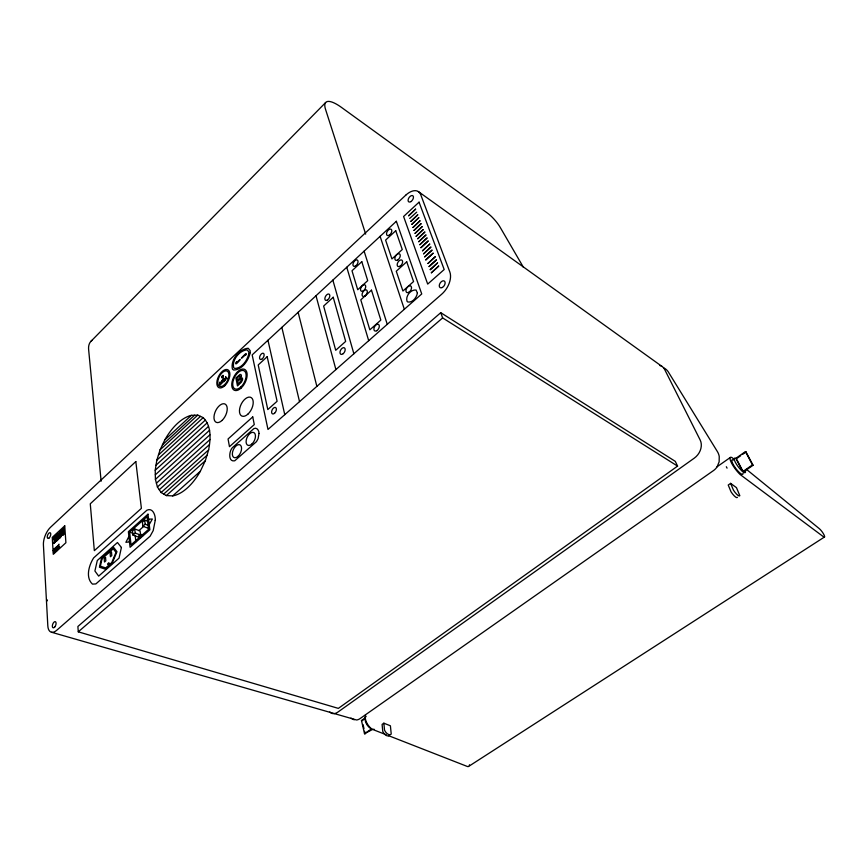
<?xml version="1.0" encoding="UTF-8"?>
<svg xmlns="http://www.w3.org/2000/svg" width="868" height="868" viewBox="0 0 868 868"><rect width="100%" height="100%" fill="white"/><g stroke="black" fill="none" stroke-linecap="round" stroke-linejoin="round"><path stroke-width="1.3" d="M140.714 537.661C135.777 537.357 141.083 532.117 142.981 535.654M55.964 550.54C54.51 552.905 56.67 548.001 56.333 550.366M59.046 545.234L58.991 544.149M57.982 549.053C57.418 547.252 57.071 550.67 58.026 548.999M57.7 546.514C58.134 544.171 56.529 547.48 57.722 546.536M58.623 547.621L58.319 548.869L58.33 547.795M208.645 449.863C210.642 439.099 211.705 425.993 203.199 417.638L197.763 415.121L191.351 415.338L164.811 439.881L160.081 449.841L156.815 460.192L155.22 470.261L155.415 479.396L157.412 487.002L161.133 492.536L166.331 495.585L172.689 495.888L200.367 471.226L205.325 460.724L208.645 449.863L161.133 492.536M128.898 536.489L125.882 542.326L129.484 541.871M149.242 524.565L152.356 519.021L148.58 519.183M51.538 632.251L356.574 719.984A11.393 8.68 89.9 0 0 359.927 718.682L713.485 470.575A13.085 12.119 -65.3 0 0 717.12 466.789L719.138 461.841L719.236 456.503A14.311 13.248 -65.4 0 0 717.402 451.61L668.447 372.144A13.899 12.282 -61.6 0 0 665.192 368.726L663.846 367.945M90.771 341.493L325.608 102.565M162.446 444.861L194.551 415.229M160.081 449.841L197.763 415.121M158.453 455.006L200.475 416.369M156.815 460.192L203.199 417.638M156.012 465.215L205.217 420.188M155.22 470.261L207.257 422.759M155.318 474.818L208.439 426.459M155.415 479.396L209.622 430.181M156.414 483.194L209.872 434.803M157.412 487.002L210.11 439.436M159.267 489.758L209.383 444.644M163.716 494.055L206.985 455.288M166.331 495.585L205.325 460.724M129.636 532.117L147.017 516.623L148.569 529.35L131.035 544.844L129.636 532.117L132.858 533.31M132.956 535.079L135.213 533.071L140.594 535.057L140.117 530.966L134.746 528.97L132.5 530.966L132.956 535.079L138.348 537.053M147.896 521.342L144.674 520.127L142.406 522.145L142.894 526.247L148.276 528.265M142.894 526.247L145.162 524.229L144.674 520.127M138.869 530.663L143.687 526.388M138.554 536.869L140.822 534.862M440.76 312.686L77.892 626.479L78.272 631.828L338.346 708.386L677.582 466.105L675.315 461.385L440.76 312.686L442.637 317.916L677.582 466.105M78.272 631.828L442.637 317.916M717.033 466.8L730.335 457.458M374.065 729.218A7.649 4.253 57.2 0 1 372.849 729.283L364.517 733.72L361.479 720.516L365.417 717.76M753.077 465.27L752.491 464.879L742.748 471.628A9.016 2.148 53.3 0 1 735.391 462.362A9.016 2.148 53.3 0 1 735.825 458.347L745.46 451.599L746.035 452L753.077 465.27L743.333 472.018L743.909 472.409A9.016 2.148 53.3 0 0 745.297 470.662M363.149 720.028L365.113 718.65M736.411 458.738L740.686 455.743M742.824 454.246L746.035 452M364.517 733.72L371.471 728.892A7.649 4.253 57.2 0 1 365.916 722.729A7.649 4.253 57.2 0 1 366.166 716.252M383.862 723.185L384.535 730.194A5.609 3.071 57.5 0 0 391.229 734.1L390.405 725.789L383.862 723.185L382.094 724.4L382.755 731.409A5.599 3.071 57.6 0 0 389.45 735.315M730.628 483.368L733.449 490.149A6.543 1.638 53.6 0 0 739.829 495.693L736.465 487.642L730.628 483.368L728.23 485.028L731.03 491.809A6.532 1.649 53.6 0 0 737.42 497.342M824.557 536.966L468.97 766.194A4.774 2.42 58.9 0 1 466.941 766.314L388.636 735.695M361.479 720.516L362.162 720.711M354.22 719.832L350.922 718.118M145.162 524.229L148.395 525.444M386.119 734.708L372.22 729.283A10.47 5.805 57.2 0 1 365.352 715.102M418.387 191.589L662.078 366.491M734.024 459.237L731.941 457.544A12.315 2.962 53.3 0 0 731.268 462.481A12.315 2.962 53.3 0 0 740.133 474.514L823.124 536.511A5.566 1.204 54 0 0 824.025 534.862A5.566 1.204 54 0 0 819.284 528.634L746.502 469.393M523.404 267.279L500.283 227.503A15.602 4.231 49.4 0 0 487.849 213.398L341.417 107.361A32.127 9.505 47 0 0 325.533 109.346L365.667 234.11M745.46 451.599L752.491 464.879M736.986 459.845L742.758 470.912M735.825 458.347L742.748 471.628M726.332 466.734L727.058 468.145M416.716 212.15L409.663 218.443M380.108 236.346L404.347 309.268M364.115 251.156L387.258 324.339M346.755 267.257L368.705 340.69M332.856 280.125L353.873 353.753M316.006 295.738L335.905 369.584M298.136 312.296L316.863 386.369M281.85 327.388L299.536 401.645M363.074 724.671L363.985 728.632M364.593 731.268L365.2 733.905M267.962 340.256L284.769 414.654M134.746 528.97L135.213 533.071M135.148 535.361L135.875 541.719M101.122 481.219L88.634 349.598A28.427 14.919 43 0 1 92.225 340.213M469.469 764.784A4.774 2.42 58.9 0 1 469.317 765.598M743.095 473.461A9.005 2.17 53.3 0 1 735.315 467.809A9.005 2.17 53.3 0 1 733.427 460.018M329.775 711.988A11.902 7.779 -73.3 0 0 337.728 712.205L694.313 458.12A13.758 10.872 -53.5 0 0 700.183 440.043L664.628 369.41A13.161 9.819 -52.6 0 0 659.702 365.439M47.23 600.873A4.698 3.222 45 0 1 47.317 599.918M200.367 471.226A43.367 22.969 -65.6 0 1 172.689 495.888M164.811 439.881A43.367 22.969 -65.6 0 1 191.351 415.338M54.456 549.205L54.901 548.24L54.467 549.14M58.481 545.147L58.015 546.319L58.438 545.039M57.288 549.043L57.266 549.314A1.291 0.618 -68.1 0 1 57.104 549.845L56.398 551.115L57.288 549.043M107.903 564.189L109.26 563.224L108.847 562.789A1.215 0.618 -68.5 0 0 108.174 563.397L107.903 564.189M53.697 552.308C54.543 552.71 54.25 552.764 53.534 552.406A1.324 0.629 -68.2 0 1 53.849 551.462L54.51 550.746L53.697 552.308M56.127 547.827C55.346 549.9 56.225 545.527 56.127 547.827M225.626 377.233L225.485 378.849L226.288 378.112L225.626 377.233M222.837 380.412C222.794 383.732 225.213 378.676 224.584 380.596A1.4 0.749 -63.4 0 1 224.237 381.258L224.085 381.453A2.246 1.194 -63.4 0 1 223.553 381.909L222.642 381.627L222.599 380.227A1.486 0.792 -63.4 0 1 222.859 379.609A1.79 0.955 -63.4 0 1 223.25 379.077L223.738 378.665A1.345 0.716 -63.4 0 1 224.291 378.622L222.837 380.412M55.628 547.61L55.053 549.086L55.628 547.61M57.017 546.601L56.409 547.773L57.017 546.601M54.087 548.76L53.252 550.746L54.087 548.76M55.259 550.974L54.651 552.135L55.259 550.974M258.989 433.479L258.1 438.698L256.461 441.66L234.729 460.799C227.893 462.221 229.152 451.078 232.309 447.747L253.825 428.64C256.906 426.915 259.207 430.756 258.989 433.479M222.978 376.517L222.175 377.558L222.978 376.517M221.731 376.636L222.816 375.725L222.143 377.992L223.488 376.799L223.043 375.291L221.731 376.636M59.317 547.057L58.764 548.359L59.317 547.057M59.198 534.2L58.286 535.447L59.198 534.2M59.545 546.829L59.425 547.827L59.545 546.829M155.231 520.431L153.202 530.598L150.131 536.185L95.871 583.925L92.464 584.121C85.248 577.491 89.003 565.133 93.646 557.896L146.942 510.178C153.018 507.357 155.741 515.798 155.231 520.431M56.876 546.775L56.865 546.905A1.269 0.608 -68.1 0 1 56.767 547.35L56.474 547.285A1.291 0.618 -68.1 0 1 56.572 546.84L56.876 546.775M59.198 547.155L58.829 547.882L59.198 547.155M55.129 551.137L55.118 551.278A1.269 0.608 -68.2 0 1 55.01 551.722L54.717 551.657A1.291 0.618 -68.2 0 1 54.825 551.213L55.129 551.137M221.242 383.113L220.103 382.029L219.637 382.473L220.125 385.088L220.005 382.582L221.101 384.177L221.666 381.085L222.371 383.005L221.882 380.379L221.242 383.113M225.452 379.218L225.007 380.564L225.756 376.788L227.221 378.513L225.452 379.218M241.554 379.88L238.255 384.112L237.713 381.367L240.479 378.98A1.703 0.922 -63.2 0 1 241.38 379.121L241.554 379.88M59.349 537.238L56.16 540.58L59.349 537.238M241.467 375.833L240.751 377.906L242.291 378.003A3.288 1.79 -63.2 0 1 242.508 379.815L241.402 382.18L237.485 385.934L235.912 377.96L240.002 374.477L240.935 374.499L241.467 375.833M62.257 534.547L61.769 535.382L62.257 534.547M62.409 533.614L61.53 534.829L62.409 533.614M62.55 532.681L61.281 534.265L62.55 532.681M61.899 532.485C54.901 539.451 69.147 526.442 61.899 532.485M62.051 531.563L63.505 530.207L62.051 531.563M62.192 530.641L64.037 528.938L62.192 530.641M62.344 529.708L63.982 528.189L62.344 529.708M240.544 376.701L237.528 380.423L237.051 378.025L239.622 375.779L240.544 376.701M417.399 292.983C416.694 297.377 412.756 302.824 407.83 302.01L407.059 301.359C405.226 296.292 410.694 289.283 416.076 290.031L417.399 292.983M236.573 361.782L236.27 363.019C246.892 352.31 232.429 369.562 236.573 361.782M245.557 355.11C249.583 348.73 234.36 365.222 245.731 354.535L245.557 355.11M121.412 547.48L119.046 558.135L98.67 576.113L94.905 570.992L97.303 560.489L117.462 542.511L121.412 547.48M248.856 353.656C247.315 360.263 242.129 368.216 234.761 368.466L233.698 367.739C231.745 360.09 239.362 350.455 247.109 349.847L248.791 351.855L248.856 353.656M250.212 352.712C248.422 360.448 242.335 369.768 233.709 370.061L232.461 369.193C230.194 360.242 239.101 348.969 248.172 348.242L250.147 350.596L250.212 352.712M101.491 558.222L99.44 567.238L105.451 569.191L112.178 563.256L116.985 551.679L113.632 547.393L101.491 558.222M102.066 558.764L100.384 566.196L105.69 567.911L111.755 562.551L115.987 552.352L113.231 548.815L102.066 558.764M59.067 535.1L56.604 537.791L59.067 535.1M405.714 195.213L50.539 527.245A13.541 6.391 -67.9 0 0 43.411 544.898L47.816 625.774A14.376 6.998 -69.7 0 0 56.691 630.298L441.758 294.144A17.197 10.546 -57.4 0 0 449.841 271.999L420.687 194.584A16.264 9.298 -56.4 0 0 405.714 195.213M222.241 374.889L222.241 374.889M64.742 525.813L52.254 537.4L53.273 554.327L65.903 542.728L64.742 525.813M55.563 536.001L53.577 538.225L55.563 536.001M58.069 533.679L55.877 536.099L58.764 533.429A1.986 0.944 -67.8 0 0 58.069 533.679M60.977 530.977L59.36 532.887L60.977 530.977M135.82 461.57L90.272 503.798L94.33 550.659L141.397 508.344L135.82 461.57M55.606 536.75L53.621 538.974L55.606 536.75M59.024 533.581L55.921 536.836L59.024 533.581M61.227 531.541L59.404 533.614L61.227 531.541M396.351 221.286L252.165 354.893L267.984 429.454L421.729 293.948L396.351 221.286M55.075 538.03L54.25 539.18L55.075 538.03M57.396 535.871L56.55 537.053L57.396 535.871M61.476 532.095L60.033 533.82L61.476 532.095M55.129 538.768L54.293 539.918L55.129 538.768M419.06 202.168L403.598 216.479L427.696 284.086L444.188 269.525L419.06 202.168M55.172 539.527L54.337 540.666L55.172 539.527M58.861 536.099L56.648 538.54L58.861 536.099M60.977 534.135L60.131 535.328L60.977 534.135M63.614 531.704L62.756 532.898L63.614 531.704M55.216 540.265L54.38 541.415L55.216 540.265M57.538 538.117L56.691 539.299L57.538 538.117M59.295 536.489L58.438 537.693L59.295 536.489M61.031 534.883L60.185 536.066L61.031 534.883M63.657 532.453L62.8 533.646L63.657 532.453M55.834 540.482L53.849 542.706L55.834 540.482M61.075 535.632L59.653 537.346L61.075 535.632M64.286 532.67L62.854 534.384L64.286 532.67M55.888 541.231L53.892 543.455L55.888 541.231M59.078 538.279L56.203 541.317L58.416 539.278A1.693 0.803 -67.9 0 0 59.078 538.279M61.129 536.381L59.697 538.095L61.129 536.381M64.34 533.419L62.908 535.133L64.34 533.419M415.609 209.145L408.687 215.741L415.609 209.145M361.804 261.702L351.996 270.762L357.724 289.738L367.717 280.646L361.804 261.702M395.754 230.736L385.609 240.089L391.935 258.935L402.264 249.539L395.754 230.736M417.714 214.863L410.748 221.47L417.714 214.863M267.181 356.715L258.208 364.951L267.8 409.566L277.098 401.276L267.181 356.715M418.777 217.749L411.79 224.367L418.777 217.749M333.214 297.247L323.634 306.046L335.71 350.281L345.67 341.406L333.214 297.247M419.971 220.873L412.962 227.492L419.971 220.873M421.034 223.781L414.014 230.411L421.034 223.781M422.119 226.711L415.078 233.34L422.119 226.711M423.193 229.651L416.141 236.28L423.193 229.651M424.799 232.092L417.714 238.743L424.799 232.092M425.895 235.054L418.788 241.705L425.895 235.054M426.991 238.038L419.862 244.7L426.991 238.038M371.482 290.162L360.784 299.84L369.844 329.829L380.835 320.086L371.482 290.162M428.087 241.033L420.947 247.695L428.087 241.033M406.723 261.8L396.275 271.228L402.926 291.019L413.559 281.547L406.723 261.8M429.714 244.103L422.542 250.776L429.714 244.103M430.832 247.13L423.638 253.803L430.832 247.13M431.949 250.168L424.734 256.852L431.949 250.168M433.078 253.217L425.841 259.901L433.078 253.217M252.74 416.9L228.056 438.98L229.467 446.673L254.291 424.571L252.74 416.9M435.237 256.776L427.978 263.481L435.237 256.776M147.972 514.192L128.377 531.683L130.081 547.285L149.882 529.784L147.972 514.192M436.376 259.858L429.096 266.563L436.376 259.858M105.538 557.495L104.193 558.699L104.496 562.041L105.853 560.837L105.538 557.495M111.484 552.211L110.127 553.415L110.453 556.757L111.809 555.553L111.484 552.211M437.526 262.961L430.224 269.677L437.526 262.961M438.676 266.075L431.353 272.791L438.676 266.075M49.15 537.943A3.06 1.443 -67.8 0 0 50.453 532.963A3.06 1.443 -67.8 0 0 47.415 535.806A3.06 1.443 -67.8 0 0 49.15 537.943M54.847 626.87A3.266 1.595 -69.8 0 0 55.422 621.705A3.266 1.595 -69.8 0 0 52.373 625.633A3.266 1.595 -69.8 0 0 54.847 626.87M410.911 201.593A3.689 2.105 -56.3 0 0 413.027 195.908A3.689 2.105 -56.3 0 0 408.372 198.902A3.689 2.105 -56.3 0 0 410.911 201.593M442.398 287.449A3.917 2.42 -57.3 0 0 444.633 281.308A3.917 2.42 -57.3 0 0 439.555 284.248A3.917 2.42 -57.3 0 0 442.398 287.449M237.962 456.384A7.009 3.917 -65.1 0 0 240.36 445.1A7.009 3.917 -65.1 0 0 232.548 452.054A7.009 3.917 -65.1 0 0 237.962 456.384M251.828 444.101A7.053 3.982 -64.6 0 0 254.215 432.785A7.053 3.982 -64.6 0 0 246.284 439.848A7.053 3.982 -64.6 0 0 251.828 444.101M221.98 420.492A10.145 5.49 -64.2 0 0 225.528 404.336A10.145 5.49 -64.2 0 0 214.298 414.654A10.145 5.49 -64.2 0 0 221.98 420.492M247.879 414.177A10.362 5.74 -63.8 0 0 251.373 397.696A10.362 5.74 -63.8 0 0 239.752 408.286A10.362 5.74 -63.8 0 0 247.879 414.177M240.903 386.965A10.156 5.512 -63.2 0 0 244.364 370.951A10.156 5.512 -63.2 0 0 233.015 381.475A10.156 5.512 -63.2 0 0 240.903 386.965M241.141 388.018A11.653 6.326 -63.2 0 0 245.101 369.649A11.653 6.326 -63.2 0 0 232.082 381.736A11.653 6.326 -63.2 0 0 241.141 388.018M224.736 385.75A9.993 5.327 -63.4 0 0 228.219 370.007A9.993 5.327 -63.4 0 0 217.141 380.368A9.993 5.327 -63.4 0 0 224.736 385.75M224.519 384.719A8.528 4.557 -63.4 0 0 227.503 371.276A8.528 4.557 -63.4 0 0 218.052 380.108A8.528 4.557 -63.4 0 0 224.519 384.719M262.375 358.744A3.418 1.877 -62.4 0 0 263.525 353.385A3.418 1.877 -62.4 0 0 259.651 356.965A3.418 1.877 -62.4 0 0 262.375 358.744M274.57 413.255A3.559 2.029 -63.6 0 0 275.731 407.602A3.559 2.029 -63.6 0 0 271.695 411.204A3.559 2.029 -63.6 0 0 274.57 413.255M343.294 353.601A3.678 2.17 -61.1 0 0 344.39 347.84A3.678 2.17 -61.1 0 0 340.05 351.703A3.678 2.17 -61.1 0 0 343.294 353.601M327.366 300.068A3.537 1.996 -60 0 0 329.471 294.48A3.537 1.996 -60 0 0 325.185 297.106A3.537 1.996 -60 0 0 327.366 300.068M364.766 296.129A3.667 2.127 -59.2 0 0 366.925 290.368A3.667 2.127 -59.2 0 0 362.379 293.091A3.667 2.127 -59.2 0 0 364.766 296.129M355.554 265.955A3.591 2.029 -58.7 0 0 357.67 260.335A3.591 2.029 -58.7 0 0 353.254 263.091A3.591 2.029 -58.7 0 0 355.554 265.955M363.193 290.943A3.646 2.116 -59.1 0 0 365.341 285.203A3.646 2.116 -59.1 0 0 360.828 287.937A3.646 2.116 -59.1 0 0 363.193 290.943M376.701 330.73A3.754 2.257 -59.8 0 0 378.904 324.773A3.754 2.257 -59.8 0 0 374.206 327.475A3.754 2.257 -59.8 0 0 376.701 330.73M397.685 259.977A3.722 2.181 -57.7 0 0 399.844 254.172A3.722 2.181 -57.7 0 0 395.157 257.036A3.722 2.181 -57.7 0 0 397.685 259.977M389.265 235.174A3.656 2.094 -57.4 0 0 391.392 229.488A3.656 2.094 -57.4 0 0 386.813 232.374A3.656 2.094 -57.4 0 0 389.265 235.174M400.029 266.226A3.743 2.203 -57.8 0 0 402.199 260.378A3.743 2.203 -57.8 0 0 397.479 263.243A3.743 2.203 -57.8 0 0 400.029 266.226M408.882 292.277A3.808 2.289 -58.2 0 0 411.085 286.299A3.808 2.289 -58.2 0 0 406.246 289.142A3.808 2.289 -58.2 0 0 408.882 292.277"/></g></svg>
